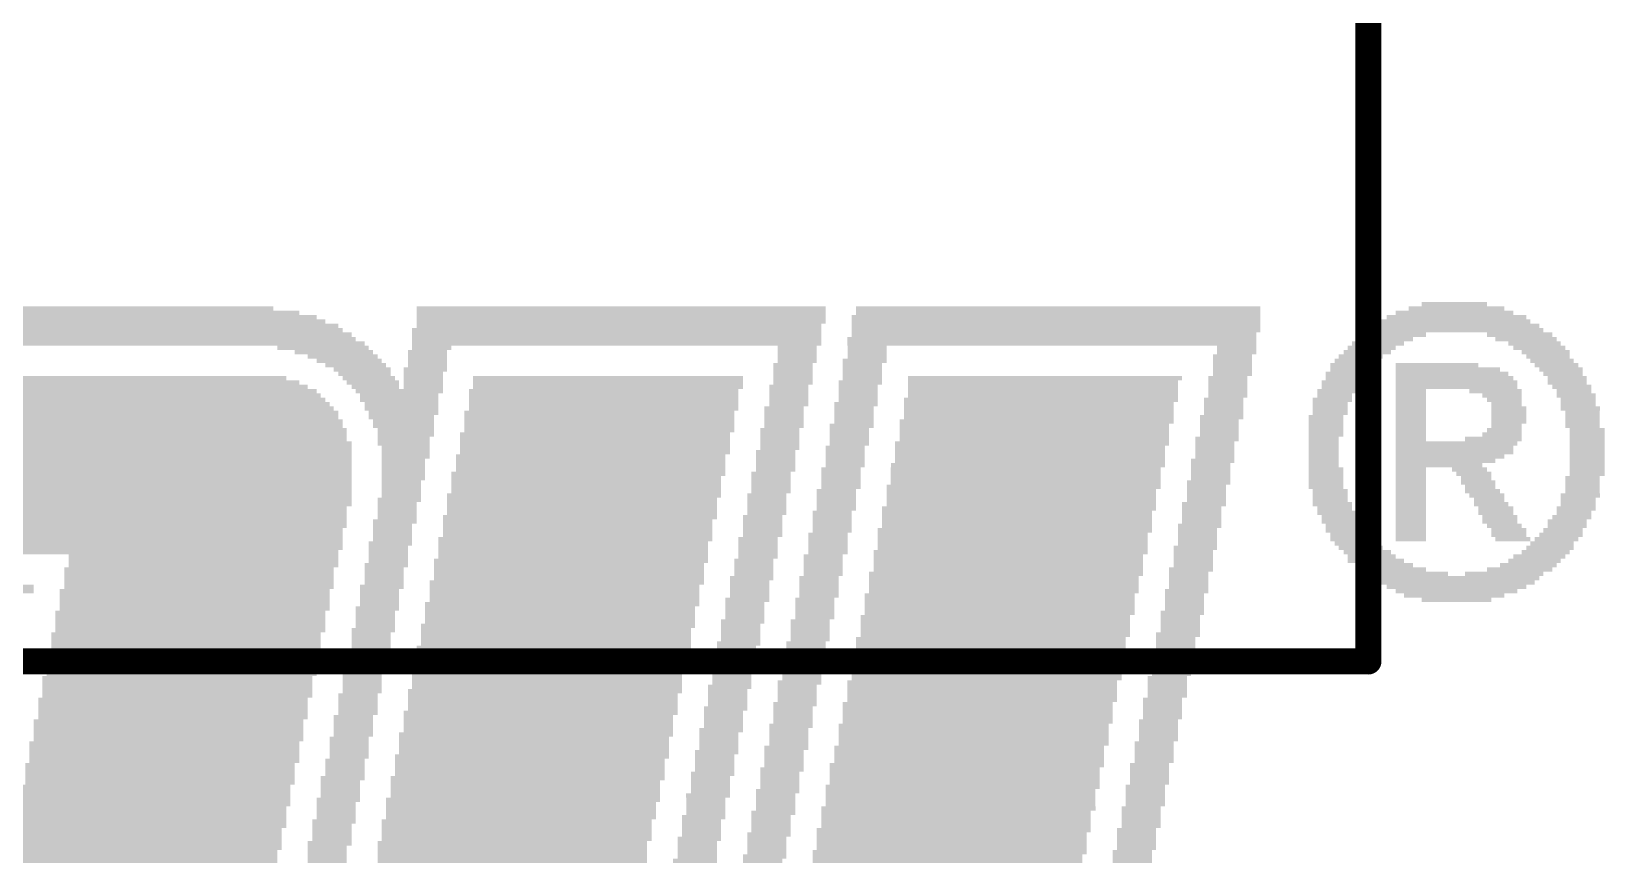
# Model space of a CAD drawing. Extents: x -59 to 59, y -28 to 22.
# Drawn here: x -24.7 to -17.05, y -22.74 to -18.72 of the extents above; entities that cross this region are included whole.
import ezdxf

# ---------------------------------------------------------------- set-up
doc = ezdxf.new("R2010")
doc.units = 0
doc.layers.add('200', color=132, linetype='CONTINUOUS')
doc.layers.add('22', color=6, linetype='CONTINUOUS')

# ---------------------------------------------------------------- blocks, each defined once
blk = doc.blocks.new('RECT')
blk.add_solid([(-0.5, -0.5), (0.5, -0.5), (-0.5, 0.5), (0.5, 0.5)])

msp = doc.modelspace()

# ---------------------------------------------------------------- linework, layer by layer
at = {"layer": '22', "const_width": 0.127}
for points in [[(-18.1975, -21.784), (-18.1975, 5.416)], [(-45.3975, -21.784), (-18.1975, -21.784)]]:
    msp.add_lwpolyline(points, dxfattribs=at)
at = {"layer": '22', "const_width": 0.0635}
for points in [[(-18.1975, -21.8158, 1), (-18.1975, -21.7523)], [(-18.2293, -21.784, 1), (-18.1658, -21.784)]]:
    msp.add_lwpolyline(points, format="xyb", dxfattribs=at)

# ---------------------------------------------------------------- block references
at = {"layer": '200'}
for p, xscale, yscale in [((-17.7787, -20.0448), 0.3175, 0.0211), ((-24.7434, -20.1295), 2.9439, 0.0213), ((-24.7434, -20.1083), 2.8575, 0.0211), ((-24.7434, -20.0872), 2.6899, 0.0211), ((-24.732, -20.066), 2.413, 0.0213), ((-21.8326, -20.066), 1.9888, 0.0213), ((-21.8326, -20.0872), 1.9888, 0.0211), ((-21.8326, -20.1083), 1.9888, 0.0211), ((-21.8326, -20.1295), 1.9888, 0.0213), ((-19.7168, -20.1083), 1.9888, 0.0211), ((-19.7168, -20.1295), 1.9888, 0.0213), ((-19.7066, -20.066), 1.9685, 0.0213), ((-19.7066, -20.0872), 1.9685, 0.0211), ((-17.78, -20.1295), 0.7417, 0.0213), ((-17.7686, -20.1083), 0.6782, 0.0211), ((-17.7787, -20.0872), 0.5715, 0.0211), ((-17.7686, -20.066), 0.4648, 0.0213), ((-24.765, -20.2142), 3.2817, 0.0211), ((-24.7536, -20.193), 3.2182, 0.0213), ((-24.7536, -20.1718), 3.1318, 0.0211), ((-24.7434, -20.1507), 3.0709, 0.0211), ((-21.8542, -20.1718), 1.9914, 0.0211), ((-21.8542, -20.193), 1.9914, 0.0213), ((-21.8542, -20.2142), 1.9914, 0.0211), ((-21.8427, -20.1507), 1.9685, 0.0211), ((-19.7371, -20.2142), 1.9888, 0.0211), ((-19.7168, -20.1507), 1.9888, 0.0211), ((-19.7168, -20.1718), 1.9888, 0.0211), ((-19.7269, -20.193), 1.9685, 0.0213), ((-18.1178, -20.2142), 0.2743, 0.0211), ((-18.0759, -20.193), 0.3175, 0.0213), ((-17.78, -20.1718), 0.8687, 0.0211), ((-17.7787, -20.1507), 0.8255, 0.0211), ((-17.4612, -20.193), 0.3175, 0.0213), ((-17.4307, -20.2142), 0.2972, 0.0211), ((-24.7536, -20.2353), 3.3452, 0.0211), ((-23.2829, -20.2565), 0.4445, 0.0213), ((-23.2308, -20.2777), 0.381, 0.0211), ((-22.7749, -20.2777), 0.1905, 0.0211), ((-21.8542, -20.2353), 1.9914, 0.0211), ((-22.7546, -20.2565), 0.1905, 0.0213), ((-20.9766, -20.2565), 0.1905, 0.0213), ((-20.9766, -20.2777), 0.1905, 0.0211), ((-19.7371, -20.2353), 1.9888, 0.0211), ((-20.6362, -20.2565), 0.1905, 0.0213), ((-20.6362, -20.2777), 0.1905, 0.0211), ((-18.8379, -20.2565), 0.1905, 0.0213), ((-18.8379, -20.2777), 0.1905, 0.0211), ((-18.2029, -20.2777), 0.2311, 0.0211), ((-18.1813, -20.2565), 0.2337, 0.0213), ((-18.1508, -20.2353), 0.254, 0.0211), ((-17.3888, -20.2353), 0.254, 0.0211), ((-17.366, -20.2565), 0.254, 0.0213), ((-17.3355, -20.2777), 0.2337, 0.0211), ((-23.1877, -20.2988), 0.3404, 0.0211), ((-23.1559, -20.32), 0.3175, 0.0213), ((-23.1242, -20.3412), 0.2946, 0.0211), ((-23.0924, -20.3623), 0.2769, 0.0211), ((-22.7851, -20.3623), 0.2108, 0.0211), ((-22.7749, -20.2988), 0.1905, 0.0211), ((-22.7749, -20.32), 0.1905, 0.0213), ((-22.7749, -20.3412), 0.1905, 0.0211), ((-20.9969, -20.3412), 0.1905, 0.0211), ((-20.9969, -20.3623), 0.1905, 0.0211), ((-20.9766, -20.2988), 0.1905, 0.0211), ((-20.9766, -20.32), 0.1905, 0.0213), ((-20.6477, -20.32), 0.2134, 0.0213), ((-20.6591, -20.3412), 0.1905, 0.0211), ((-20.6591, -20.3623), 0.1905, 0.0211), ((-20.6362, -20.2988), 0.1905, 0.0211), ((-18.8582, -20.2988), 0.1905, 0.0211), ((-18.8582, -20.32), 0.1905, 0.0213), ((-18.8582, -20.3412), 0.1905, 0.0211), ((-18.8582, -20.3623), 0.1905, 0.0211), ((-18.2766, -20.3412), 0.2108, 0.0211), ((-18.2867, -20.3623), 0.1905, 0.0211), ((-18.2563, -20.32), 0.2108, 0.0213), ((-18.2347, -20.2988), 0.2134, 0.0211), ((-17.8638, -20.3412), 0.4013, 0.0211), ((-17.8105, -20.3623), 0.508, 0.0211), ((-17.3241, -20.2988), 0.2108, 0.0211), ((-17.3038, -20.32), 0.2108, 0.0213), ((-17.2822, -20.3412), 0.2134, 0.0211), ((-17.2606, -20.3623), 0.2108, 0.0211), ((-24.7434, -20.4258), 2.6899, 0.0211), ((-24.732, -20.4047), 2.54, 0.0211), ((-23.081, -20.3835), 0.254, 0.0213), ((-23.0607, -20.4047), 0.254, 0.0211), ((-23.0403, -20.4258), 0.254, 0.0211), ((-22.7952, -20.3835), 0.1905, 0.0213), ((-22.7952, -20.4047), 0.1905, 0.0211), ((-22.7952, -20.4258), 0.1905, 0.0211), ((-21.8961, -20.4047), 1.3132, 0.0211), ((-21.8961, -20.4258), 1.3132, 0.0211), ((-20.9969, -20.3835), 0.1905, 0.0213), ((-20.9969, -20.4047), 0.1905, 0.0211), ((-20.9969, -20.4258), 0.1905, 0.0211), ((-20.6693, -20.4258), 0.2108, 0.0211), ((-20.6591, -20.3835), 0.1905, 0.0213), ((-20.6591, -20.4047), 0.1905, 0.0211), ((-19.7803, -20.4258), 1.3132, 0.0211), ((-19.7701, -20.4047), 1.3335, 0.0211), ((-18.8811, -20.4047), 0.1905, 0.0211), ((-18.8811, -20.4258), 0.1905, 0.0211), ((-18.8582, -20.3835), 0.1905, 0.0213), ((-18.3299, -20.4258), 0.1905, 0.0211), ((-18.2982, -20.3835), 0.2134, 0.0213), ((-18.3096, -20.4047), 0.1905, 0.0211), ((-17.7902, -20.3835), 0.5486, 0.0213), ((-17.7787, -20.4047), 0.5715, 0.0211), ((-17.7686, -20.4258), 0.5918, 0.0211), ((-17.2504, -20.3835), 0.1905, 0.0213), ((-17.2301, -20.4047), 0.1905, 0.0211), ((-17.2301, -20.4258), 0.1905, 0.0211), ((-24.7637, -20.5105), 2.9845, 0.0213), ((-24.7548, -20.4893), 2.921, 0.0211), ((-24.7434, -20.4682), 2.8575, 0.0211), ((-24.7434, -20.447), 2.7711, 0.0213), ((-23.0289, -20.447), 0.2311, 0.0213), ((-22.9121, -20.4682), 0.4242, 0.0211), ((-22.9133, -20.4893), 0.381, 0.0211), ((-22.9133, -20.5105), 0.381, 0.0213), ((-22.7952, -20.447), 0.1905, 0.0213), ((-21.9177, -20.4682), 1.3106, 0.0211), ((-21.9177, -20.4893), 1.3106, 0.0211), ((-21.9177, -20.5105), 1.3106, 0.0213), ((-21.8961, -20.447), 1.3132, 0.0213), ((-21.0172, -20.447), 0.1905, 0.0213), ((-21.0172, -20.4682), 0.1905, 0.0211), ((-21.0172, -20.4893), 0.1905, 0.0211), ((-21.0172, -20.5105), 0.1905, 0.0213), ((-20.6794, -20.447), 0.1905, 0.0213), ((-20.6794, -20.4682), 0.1905, 0.0211), ((-20.6794, -20.4893), 0.1905, 0.0211), ((-20.6794, -20.5105), 0.1905, 0.0213), ((-19.7904, -20.5105), 1.3335, 0.0213), ((-19.7803, -20.447), 1.3132, 0.0213), ((-19.7803, -20.4682), 1.3132, 0.0211), ((-19.7803, -20.4893), 1.3132, 0.0211), ((-18.9014, -20.5105), 0.1905, 0.0213), ((-18.8811, -20.447), 0.1905, 0.0213), ((-18.8811, -20.4682), 0.1905, 0.0211), ((-18.8811, -20.4893), 0.1905, 0.0211), ((-18.3731, -20.5105), 0.1905, 0.0213), ((-18.3502, -20.4682), 0.1905, 0.0211), ((-18.3617, -20.4893), 0.1676, 0.0211), ((-18.3401, -20.447), 0.1702, 0.0213), ((-17.7686, -20.447), 0.5918, 0.0213), ((-17.9908, -20.4682), 0.1473, 0.0211), ((-17.9908, -20.4893), 0.1473, 0.0211), ((-17.9908, -20.5105), 0.1473, 0.0213), ((-17.5793, -20.4682), 0.254, 0.0211), ((-17.5476, -20.4893), 0.1905, 0.0211), ((-17.5362, -20.5105), 0.1676, 0.0213), ((-17.2072, -20.447), 0.1905, 0.0213), ((-17.1971, -20.4682), 0.1702, 0.0211), ((-17.1869, -20.4893), 0.1905, 0.0211), ((-17.1768, -20.5105), 0.1702, 0.0213), ((-24.7853, -20.5952), 3.1547, 0.0211), ((-24.7752, -20.574), 3.1344, 0.0213), ((-24.7752, -20.5528), 3.0886, 0.0211), ((-24.765, -20.5317), 3.0277, 0.0211), ((-22.9019, -20.5317), 0.3581, 0.0211), ((-22.9019, -20.5528), 0.3581, 0.0211), ((-22.8918, -20.574), 0.3378, 0.0213), ((-22.9019, -20.5952), 0.3175, 0.0211), ((-21.9393, -20.574), 1.3132, 0.0213), ((-21.9393, -20.5952), 1.3132, 0.0211), ((-21.9177, -20.5317), 1.3106, 0.0211), ((-21.9177, -20.5528), 1.3106, 0.0211), ((-21.0401, -20.5528), 0.1905, 0.0211), ((-21.0401, -20.574), 0.1905, 0.0213), ((-21.0401, -20.5952), 0.1905, 0.0211), ((-21.0172, -20.5317), 0.1905, 0.0211), ((-20.6896, -20.5317), 0.2108, 0.0211), ((-20.6997, -20.5528), 0.1905, 0.0211), ((-20.6997, -20.574), 0.1905, 0.0213), ((-20.6997, -20.5952), 0.1905, 0.0211), ((-19.8006, -20.5317), 1.3132, 0.0211), ((-19.8006, -20.5528), 1.3132, 0.0211), ((-19.8006, -20.574), 1.3132, 0.0213), ((-19.8006, -20.5952), 1.3132, 0.0211), ((-18.9116, -20.5952), 0.2108, 0.0211), ((-18.9014, -20.5317), 0.1905, 0.0211), ((-18.9014, -20.5528), 0.1905, 0.0211), ((-18.9014, -20.574), 0.1905, 0.0213), ((-18.4036, -20.5952), 0.1702, 0.0211), ((-18.3833, -20.5317), 0.1702, 0.0211), ((-18.3833, -20.5528), 0.1702, 0.0211), ((-18.3833, -20.574), 0.1702, 0.0213), ((-17.9908, -20.5317), 0.1473, 0.0211), ((-17.9908, -20.5528), 0.1473, 0.0211), ((-17.9908, -20.574), 0.1473, 0.0213), ((-17.9908, -20.5952), 0.1473, 0.0211), ((-17.526, -20.5317), 0.1473, 0.0211), ((-17.5146, -20.5528), 0.1702, 0.0211), ((-17.5146, -20.574), 0.1702, 0.0213), ((-17.5146, -20.5952), 0.1702, 0.0211), ((-17.1768, -20.5317), 0.1702, 0.0211), ((-17.1666, -20.5528), 0.1905, 0.0211), ((-17.1552, -20.574), 0.1676, 0.0213), ((-17.1552, -20.5952), 0.1676, 0.0211), ((-24.7968, -20.6587), 3.2588, 0.0211), ((-24.7968, -20.6375), 3.2182, 0.0213), ((-24.7853, -20.6163), 3.1953, 0.0211), ((-22.8918, -20.6163), 0.2972, 0.0211), ((-22.8918, -20.6375), 0.2972, 0.0213), ((-22.8803, -20.6587), 0.2743, 0.0211), ((-21.9393, -20.6163), 1.3132, 0.0211), ((-21.9393, -20.6375), 1.3132, 0.0213), ((-21.9393, -20.6587), 1.3132, 0.0211), ((-21.0604, -20.6587), 0.1905, 0.0211), ((-21.0401, -20.6163), 0.1905, 0.0211), ((-21.0401, -20.6375), 0.1905, 0.0213), ((-20.7112, -20.6375), 0.2134, 0.0213), ((-20.7226, -20.6587), 0.1905, 0.0211), ((-20.6997, -20.6163), 0.1905, 0.0211), ((-19.8107, -20.6163), 1.3335, 0.0211), ((-19.8222, -20.6375), 1.3106, 0.0213), ((-19.8222, -20.6587), 1.3106, 0.0211), ((-18.923, -20.6163), 0.188, 0.0211), ((-18.923, -20.6375), 0.188, 0.0213), ((-18.923, -20.6587), 0.188, 0.0211), ((-18.4036, -20.6163), 0.1702, 0.0211), ((-18.4036, -20.6375), 0.1702, 0.0213), ((-18.4036, -20.6587), 0.1702, 0.0211), ((-17.9908, -20.6163), 0.1473, 0.0211), ((-17.9908, -20.6375), 0.1473, 0.0213), ((-17.9908, -20.6587), 0.1473, 0.0211), ((-17.5362, -20.6587), 0.1676, 0.0211), ((-17.5146, -20.6163), 0.1702, 0.0211), ((-17.526, -20.6375), 0.1473, 0.0213), ((-17.1552, -20.6163), 0.1676, 0.0211), ((-17.1552, -20.6375), 0.1676, 0.0213), ((-17.1336, -20.6587), 0.1702, 0.0211), ((-24.8171, -20.7433), 3.3452, 0.0211), ((-24.8069, -20.7222), 3.3249, 0.0211), ((-24.8069, -20.6798), 3.2791, 0.0211), ((-24.8069, -20.701), 3.2791, 0.0213), ((-22.8905, -20.701), 0.254, 0.0213), ((-22.8905, -20.7222), 0.254, 0.0211), ((-22.8803, -20.6798), 0.2743, 0.0211), ((-22.8803, -20.7433), 0.2337, 0.0211), ((-21.9596, -20.6798), 1.3132, 0.0211), ((-21.9596, -20.701), 1.3132, 0.0213), ((-21.9596, -20.7222), 1.3132, 0.0211), ((-21.9596, -20.7433), 1.3132, 0.0211), ((-21.0604, -20.6798), 0.1905, 0.0211), ((-21.0604, -20.701), 0.1905, 0.0213), ((-21.0604, -20.7222), 0.1905, 0.0211), ((-21.0604, -20.7433), 0.1905, 0.0211), ((-20.7429, -20.7433), 0.1905, 0.0211), ((-20.7226, -20.6798), 0.1905, 0.0211), ((-20.7226, -20.701), 0.1905, 0.0213), ((-20.7226, -20.7222), 0.1905, 0.0211), ((-19.8336, -20.7222), 1.3335, 0.0211), ((-19.8438, -20.7433), 1.3132, 0.0211), ((-19.8222, -20.6798), 1.3106, 0.0211), ((-19.8222, -20.701), 1.3106, 0.0213), ((-18.9446, -20.7222), 0.1905, 0.0211), ((-18.9446, -20.7433), 0.1905, 0.0211), ((-18.9344, -20.701), 0.2108, 0.0213), ((-18.923, -20.6798), 0.188, 0.0211), ((-18.4036, -20.6798), 0.1702, 0.0211), ((-18.415, -20.701), 0.1473, 0.0213), ((-18.415, -20.7222), 0.1473, 0.0211), ((-18.415, -20.7433), 0.1473, 0.0211), ((-17.9908, -20.6798), 0.1473, 0.0211), ((-17.9908, -20.701), 0.1473, 0.0213), ((-17.7686, -20.7222), 0.5918, 0.0211), ((-17.7787, -20.7433), 0.5715, 0.0211), ((-17.5895, -20.701), 0.2743, 0.0213), ((-17.5476, -20.6798), 0.1905, 0.0211), ((-17.1336, -20.6798), 0.1702, 0.0211), ((-17.1336, -20.701), 0.1702, 0.0213), ((-17.1336, -20.7222), 0.1702, 0.0211), ((-17.1336, -20.7433), 0.1702, 0.0211), ((-24.8387, -20.8068), 3.3884, 0.0211), ((-24.8272, -20.7857), 3.3655, 0.0211), ((-24.8171, -20.7645), 3.3452, 0.0213), ((-22.8918, -20.8068), 0.2108, 0.0211), ((-22.8803, -20.7645), 0.2337, 0.0213), ((-22.8803, -20.7857), 0.2337, 0.0211), ((-21.9812, -20.7857), 1.3106, 0.0211), ((-21.9812, -20.8068), 1.3106, 0.0211), ((-21.9596, -20.7645), 1.3132, 0.0213), ((-21.0807, -20.7645), 0.1905, 0.0213), ((-21.0807, -20.7857), 0.1905, 0.0211), ((-21.0807, -20.8068), 0.1905, 0.0211), ((-20.7429, -20.7645), 0.1905, 0.0213), ((-20.7429, -20.7857), 0.1905, 0.0211), ((-20.7429, -20.8068), 0.1905, 0.0211), ((-19.8438, -20.7645), 1.3132, 0.0213), ((-19.8438, -20.7857), 1.3132, 0.0211), ((-19.8438, -20.8068), 1.3132, 0.0211), ((-18.9548, -20.8068), 0.2108, 0.0211), ((-18.9446, -20.7645), 0.1905, 0.0213), ((-18.9446, -20.7857), 0.1905, 0.0211), ((-18.415, -20.7645), 0.1473, 0.0213), ((-18.415, -20.7857), 0.1473, 0.0211), ((-18.415, -20.8068), 0.1473, 0.0211), ((-17.7787, -20.7645), 0.5715, 0.0213), ((-17.8003, -20.7857), 0.5283, 0.0211), ((-17.8219, -20.8068), 0.4851, 0.0211), ((-17.1336, -20.7645), 0.1702, 0.0213), ((-17.1336, -20.7857), 0.1702, 0.0211), ((-17.1336, -20.8068), 0.1702, 0.0211), ((-24.8488, -20.8492), 3.4087, 0.0211), ((-24.8488, -20.8703), 3.4087, 0.0211), ((-24.8488, -20.8915), 3.4087, 0.0213), ((-24.8387, -20.828), 3.3884, 0.0213), ((-22.8918, -20.828), 0.2108, 0.0213), ((-22.8918, -20.8492), 0.2108, 0.0211), ((-22.8918, -20.8703), 0.2108, 0.0211), ((-22.8918, -20.8915), 0.2108, 0.0213), ((-22.0028, -20.8915), 1.3132, 0.0213), ((-21.9926, -20.8703), 1.3335, 0.0211), ((-21.9812, -20.828), 1.3106, 0.0213), ((-21.9812, -20.8492), 1.3106, 0.0211), ((-21.1036, -20.8703), 0.1905, 0.0211), ((-21.1036, -20.8915), 0.1905, 0.0213), ((-21.0807, -20.828), 0.1905, 0.0213), ((-21.0807, -20.8492), 0.1905, 0.0211), ((-20.7632, -20.8492), 0.1905, 0.0211), ((-20.7632, -20.8703), 0.1905, 0.0211), ((-20.7632, -20.8915), 0.1905, 0.0213), ((-20.7429, -20.828), 0.1905, 0.0213), ((-19.8641, -20.8492), 1.3132, 0.0211), ((-19.8641, -20.8703), 1.3132, 0.0211), ((-19.8641, -20.8915), 1.3132, 0.0213), ((-19.8539, -20.828), 1.3335, 0.0213), ((-18.9649, -20.828), 0.1905, 0.0213), ((-18.9649, -20.8492), 0.1905, 0.0211), ((-18.9649, -20.8703), 0.1905, 0.0211), ((-18.9649, -20.8915), 0.1905, 0.0213), ((-18.4036, -20.8492), 0.1702, 0.0211), ((-18.4036, -20.8703), 0.1702, 0.0211), ((-18.4036, -20.8915), 0.1702, 0.0213), ((-18.415, -20.828), 0.1473, 0.0213), ((-17.8537, -20.828), 0.4216, 0.0213), ((-17.9908, -20.8492), 0.1473, 0.0211), ((-17.9908, -20.8703), 0.1473, 0.0211), ((-17.9908, -20.8915), 0.1473, 0.0213), ((-17.7051, -20.8492), 0.1702, 0.0211), ((-17.6848, -20.8703), 0.1702, 0.0211), ((-17.6733, -20.8915), 0.1473, 0.0213), ((-17.1552, -20.8915), 0.1676, 0.0213), ((-17.1336, -20.828), 0.1702, 0.0213), ((-17.1336, -20.8492), 0.1702, 0.0211), ((-17.1336, -20.8703), 0.1702, 0.0211), ((-24.8704, -20.9762), 3.4519, 0.0211), ((-24.859, -20.9127), 3.429, 0.0211), ((-24.859, -20.9338), 3.429, 0.0211), ((-24.859, -20.955), 3.429, 0.0213), ((-22.9019, -20.9127), 0.1905, 0.0211), ((-22.9019, -20.9338), 0.1905, 0.0211), ((-22.9019, -20.955), 0.1905, 0.0213), ((-22.9019, -20.9762), 0.1905, 0.0211), ((-22.0129, -20.9762), 1.3335, 0.0211), ((-22.0028, -20.9127), 1.3132, 0.0211), ((-22.0028, -20.9338), 1.3132, 0.0211), ((-22.0028, -20.955), 1.3132, 0.0213), ((-21.1239, -20.9762), 0.1905, 0.0211), ((-21.1036, -20.9127), 0.1905, 0.0211), ((-21.1036, -20.9338), 0.1905, 0.0211), ((-21.1036, -20.955), 0.1905, 0.0213), ((-20.7861, -20.955), 0.1905, 0.0213), ((-20.7861, -20.9762), 0.1905, 0.0211), ((-20.7632, -20.9127), 0.1905, 0.0211), ((-20.7632, -20.9338), 0.1905, 0.0211), ((-19.8857, -20.955), 1.3106, 0.0213), ((-19.8857, -20.9762), 1.3106, 0.0211), ((-19.8742, -20.9338), 1.3335, 0.0211), ((-19.8641, -20.9127), 1.3132, 0.0211), ((-18.9751, -20.9127), 0.2108, 0.0211), ((-18.9852, -20.9338), 0.1905, 0.0211), ((-18.9852, -20.955), 0.1905, 0.0213), ((-18.9852, -20.9762), 0.1905, 0.0211), ((-18.4036, -20.9127), 0.1702, 0.0211), ((-18.4036, -20.9338), 0.1702, 0.0211), ((-18.3833, -20.955), 0.1702, 0.0213), ((-18.3833, -20.9762), 0.1702, 0.0211), ((-17.9908, -20.9127), 0.1473, 0.0211), ((-17.9908, -20.9338), 0.1473, 0.0211), ((-17.9908, -20.955), 0.1473, 0.0213), ((-17.9908, -20.9762), 0.1473, 0.0211), ((-17.6632, -20.9127), 0.1676, 0.0211), ((-17.6416, -20.955), 0.1702, 0.0213), ((-17.653, -20.9338), 0.1473, 0.0211), ((-17.6212, -20.9762), 0.1702, 0.0211), ((-17.1666, -20.9762), 0.1905, 0.0211), ((-17.1552, -20.9127), 0.1676, 0.0211), ((-17.1552, -20.9338), 0.1676, 0.0211), ((-17.1552, -20.955), 0.1676, 0.0213), ((-24.8704, -20.9973), 3.4519, 0.0211), ((-24.8704, -21.0185), 3.4519, 0.0213), ((-24.8818, -21.0397), 3.429, 0.0211), ((-22.9121, -20.9973), 0.2108, 0.0211), ((-22.9222, -21.0185), 0.1905, 0.0213), ((-22.9222, -21.0397), 0.1905, 0.0211), ((-22.0231, -20.9973), 1.3132, 0.0211), ((-22.0231, -21.0185), 1.3132, 0.0213), ((-22.0231, -21.0397), 1.3132, 0.0211), ((-21.1239, -20.9973), 0.1905, 0.0211), ((-21.1239, -21.0185), 0.1905, 0.0213), ((-21.1239, -21.0397), 0.1905, 0.0211), ((-20.7861, -20.9973), 0.1905, 0.0211), ((-20.7861, -21.0185), 0.1905, 0.0213), ((-20.7861, -21.0397), 0.1905, 0.0211), ((-19.8971, -21.0397), 1.3335, 0.0211), ((-19.8857, -20.9973), 1.3106, 0.0211), ((-19.8857, -21.0185), 1.3106, 0.0213), ((-18.9967, -21.0185), 0.2134, 0.0213), ((-19.0081, -21.0397), 0.1905, 0.0211), ((-18.9852, -20.9973), 0.1905, 0.0211), ((-18.3833, -20.9973), 0.1702, 0.0211), ((-18.3731, -21.0185), 0.1905, 0.0213), ((-18.3617, -21.0397), 0.1676, 0.0211), ((-17.9908, -20.9973), 0.1473, 0.0211), ((-17.9908, -21.0185), 0.1473, 0.0213), ((-17.9908, -21.0397), 0.1473, 0.0211), ((-17.6098, -20.9973), 0.1473, 0.0211), ((-17.5997, -21.0185), 0.1676, 0.0213), ((-17.5781, -21.0397), 0.1702, 0.0211), ((-17.1869, -21.0397), 0.1905, 0.0211), ((-17.1768, -20.9973), 0.1702, 0.0211), ((-17.1768, -21.0185), 0.1702, 0.0213), ((-24.892, -21.0608), 3.4493, 0.0211), ((-24.892, -21.082), 3.4493, 0.0213), ((-24.892, -21.1032), 3.4493, 0.0211), ((-24.892, -21.1243), 3.4493, 0.0211), ((-22.9337, -21.1032), 0.2134, 0.0211), ((-22.9451, -21.1243), 0.1905, 0.0211), ((-22.9222, -21.0608), 0.1905, 0.0211), ((-22.9222, -21.082), 0.1905, 0.0213), ((-22.0332, -21.082), 1.3335, 0.0213), ((-22.0447, -21.1032), 1.3106, 0.0211), ((-22.0447, -21.1243), 1.3106, 0.0211), ((-22.0231, -21.0608), 1.3132, 0.0211), ((-21.1442, -21.082), 0.1905, 0.0213), ((-21.1442, -21.1032), 0.1905, 0.0211), ((-21.1442, -21.1243), 0.1905, 0.0211), ((-21.1239, -21.0608), 0.1905, 0.0211), ((-20.8064, -21.0608), 0.1905, 0.0211), ((-20.8064, -21.082), 0.1905, 0.0213), ((-20.8064, -21.1032), 0.1905, 0.0211), ((-20.8064, -21.1243), 0.1905, 0.0211), ((-19.9073, -21.0608), 1.3132, 0.0211), ((-19.9073, -21.082), 1.3132, 0.0213), ((-19.9073, -21.1032), 1.3132, 0.0211), ((-19.9073, -21.1243), 1.3132, 0.0211), ((-19.0183, -21.1243), 0.2108, 0.0211), ((-19.0081, -21.0608), 0.1905, 0.0211), ((-19.0081, -21.082), 0.1905, 0.0213), ((-19.0081, -21.1032), 0.1905, 0.0211), ((-18.3502, -21.0608), 0.1905, 0.0211), ((-18.3401, -21.082), 0.1702, 0.0213), ((-18.3299, -21.1032), 0.1905, 0.0211), ((-18.3096, -21.1243), 0.1905, 0.0211), ((-17.9908, -21.0608), 0.1473, 0.0211), ((-17.9908, -21.082), 0.1473, 0.0213), ((-17.9908, -21.1032), 0.1473, 0.0211), ((-17.9908, -21.1243), 0.1473, 0.0211), ((-17.5781, -21.0608), 0.1702, 0.0211), ((-17.5578, -21.082), 0.1702, 0.0213), ((-17.5578, -21.1032), 0.1702, 0.0211), ((-17.5362, -21.1243), 0.1676, 0.0211), ((-17.2301, -21.1032), 0.1905, 0.0211), ((-17.2301, -21.1243), 0.1905, 0.0211), ((-17.2072, -21.082), 0.1905, 0.0213), ((-17.1971, -21.0608), 0.1702, 0.0211), ((-24.9123, -21.1667), 3.4493, 0.0211), ((-24.9123, -21.1878), 3.4493, 0.0211), ((-24.9123, -21.209), 3.4493, 0.0213), ((-24.9022, -21.1455), 3.429, 0.0213), ((-22.9552, -21.209), 0.2108, 0.0213), ((-22.9451, -21.1455), 0.1905, 0.0213), ((-22.9451, -21.1667), 0.1905, 0.0211), ((-22.9451, -21.1878), 0.1905, 0.0211), ((-22.0561, -21.1878), 1.3335, 0.0211), ((-22.0663, -21.209), 1.3132, 0.0213), ((-22.0447, -21.1455), 1.3106, 0.0213), ((-22.0447, -21.1667), 1.3106, 0.0211), ((-21.1671, -21.1878), 0.1905, 0.0211), ((-21.1671, -21.209), 0.1905, 0.0213), ((-21.1442, -21.1455), 0.1905, 0.0213), ((-21.1442, -21.1667), 0.1905, 0.0211), ((-20.8267, -21.1667), 0.1905, 0.0211), ((-20.8267, -21.1878), 0.1905, 0.0211), ((-20.8267, -21.209), 0.1905, 0.0213), ((-20.8064, -21.1455), 0.1905, 0.0213), ((-19.9174, -21.1455), 1.3335, 0.0213), ((-19.9276, -21.1667), 1.3132, 0.0211), ((-19.9276, -21.1878), 1.3132, 0.0211), ((-19.9276, -21.209), 1.3132, 0.0213), ((-19.0284, -21.1455), 0.1905, 0.0213), ((-19.0284, -21.1667), 0.1905, 0.0211), ((-19.0284, -21.1878), 0.1905, 0.0211), ((-19.0284, -21.209), 0.1905, 0.0213), ((-18.3096, -21.1455), 0.1905, 0.0213), ((-18.2766, -21.1878), 0.2108, 0.0211), ((-18.2867, -21.1667), 0.1905, 0.0211), ((-18.2563, -21.209), 0.2108, 0.0213), ((-17.9908, -21.1455), 0.1473, 0.0213), ((-17.9908, -21.1667), 0.1473, 0.0211), ((-17.9908, -21.1878), 0.1473, 0.0211), ((-17.5146, -21.1455), 0.1702, 0.0213), ((-17.5146, -21.1667), 0.1702, 0.0211), ((-17.4943, -21.1878), 0.1702, 0.0211), ((-17.3038, -21.209), 0.2108, 0.0213), ((-17.2822, -21.1878), 0.2134, 0.0211), ((-17.2606, -21.1667), 0.2108, 0.0211), ((-17.2504, -21.1455), 0.1905, 0.0213), ((-24.9225, -21.2513), 3.429, 0.0211), ((-24.9123, -21.2302), 3.4493, 0.0211), ((-23.8646, -21.2725), 1.3132, 0.0213), ((-22.9654, -21.2302), 0.1905, 0.0211), ((-22.9654, -21.2513), 0.1905, 0.0211), ((-22.9654, -21.2725), 0.1905, 0.0213), ((-22.0663, -21.2302), 1.3132, 0.0211), ((-22.0663, -21.2513), 1.3132, 0.0211), ((-22.0663, -21.2725), 1.3132, 0.0213), ((-21.1671, -21.2302), 0.1905, 0.0211), ((-21.1671, -21.2513), 0.1905, 0.0211), ((-21.1671, -21.2725), 0.1905, 0.0213), ((-20.8496, -21.2725), 0.1905, 0.0213), ((-20.8267, -21.2302), 0.1905, 0.0211), ((-20.8267, -21.2513), 0.1905, 0.0211), ((-19.9492, -21.2725), 1.3106, 0.0213), ((-19.9377, -21.2513), 1.3335, 0.0211), ((-19.9276, -21.2302), 1.3132, 0.0211), ((-19.0386, -21.2302), 0.2108, 0.0211), ((-19.0487, -21.2513), 0.1905, 0.0211), ((-19.0487, -21.2725), 0.1905, 0.0213), ((-18.2347, -21.2302), 0.2134, 0.0211), ((-18.2029, -21.2513), 0.2311, 0.0211), ((-18.1813, -21.2725), 0.2337, 0.0213), ((-17.366, -21.2725), 0.254, 0.0213), ((-17.3355, -21.2513), 0.2337, 0.0211), ((-17.3139, -21.2302), 0.2311, 0.0211), ((-23.8862, -21.336), 1.3106, 0.0213), ((-23.8862, -21.3572), 1.3106, 0.0211), ((-23.8646, -21.2937), 1.3132, 0.0211), ((-23.8646, -21.3148), 1.3132, 0.0211), ((-22.9756, -21.3148), 0.2108, 0.0211), ((-22.9857, -21.336), 0.1905, 0.0213), ((-22.9857, -21.3572), 0.1905, 0.0211), ((-22.9654, -21.2937), 0.1905, 0.0211), ((-22.0866, -21.3148), 1.3132, 0.0211), ((-22.0866, -21.336), 1.3132, 0.0213), ((-22.0866, -21.3572), 1.3132, 0.0211), ((-22.0764, -21.2937), 1.3335, 0.0211), ((-21.1874, -21.2937), 0.1905, 0.0211), ((-21.1874, -21.3148), 0.1905, 0.0211), ((-21.1874, -21.336), 0.1905, 0.0213), ((-21.1874, -21.3572), 0.1905, 0.0211), ((-20.8496, -21.2937), 0.1905, 0.0211), ((-20.8496, -21.3148), 0.1905, 0.0211), ((-20.8496, -21.336), 0.1905, 0.0213), ((-20.8496, -21.3572), 0.1905, 0.0211), ((-19.9606, -21.3572), 1.3335, 0.0211), ((-19.9492, -21.2937), 1.3106, 0.0211), ((-19.9492, -21.3148), 1.3106, 0.0211), ((-19.9492, -21.336), 1.3106, 0.0213), ((-19.0602, -21.336), 0.2134, 0.0213), ((-19.0716, -21.3572), 0.1905, 0.0211), ((-19.0487, -21.2937), 0.1905, 0.0211), ((-19.0487, -21.3148), 0.1905, 0.0211), ((-18.161, -21.2937), 0.2743, 0.0211), ((-18.1178, -21.3148), 0.2743, 0.0211), ((-18.0759, -21.336), 0.3175, 0.0213), ((-18.0124, -21.3572), 0.4039, 0.0211), ((-17.5362, -21.3572), 0.381, 0.0211), ((-17.4612, -21.336), 0.3175, 0.0213), ((-17.4193, -21.3148), 0.2743, 0.0211), ((-17.3888, -21.2937), 0.254, 0.0211), ((-24.9555, -21.4207), 0.5283, 0.0211), ((-23.8862, -21.3783), 1.3106, 0.0211), ((-23.8862, -21.3995), 1.3106, 0.0213), ((-23.8862, -21.4207), 1.3106, 0.0211), ((-22.9972, -21.4207), 0.2134, 0.0211), ((-22.9857, -21.3783), 0.1905, 0.0211), ((-22.9857, -21.3995), 0.1905, 0.0213), ((-22.1082, -21.4207), 1.3106, 0.0211), ((-22.0967, -21.3995), 1.3335, 0.0213), ((-22.0866, -21.3783), 1.3132, 0.0211), ((-21.1976, -21.3783), 0.2108, 0.0211), ((-21.2077, -21.3995), 0.1905, 0.0213), ((-21.2077, -21.4207), 0.1905, 0.0211), ((-20.8699, -21.3783), 0.1905, 0.0211), ((-20.8699, -21.3995), 0.1905, 0.0213), ((-20.8699, -21.4207), 0.1905, 0.0211), ((-19.9708, -21.3783), 1.3132, 0.0211), ((-19.9708, -21.3995), 1.3132, 0.0213), ((-19.9708, -21.4207), 1.3132, 0.0211), ((-19.0716, -21.3783), 0.1905, 0.0211), ((-19.0716, -21.3995), 0.1905, 0.0213), ((-19.0716, -21.4207), 0.1905, 0.0211), ((-17.7787, -21.3783), 0.8255, 0.0211), ((-17.7698, -21.3995), 0.762, 0.0213), ((-17.7686, -21.4207), 0.6782, 0.0211), ((-24.9555, -21.4418), 0.5283, 0.0211), ((-23.9078, -21.4418), 1.3132, 0.0211), ((-23.9078, -21.463), 1.3132, 0.0213), ((-23.9078, -21.4842), 1.3132, 0.0211), ((-23.9078, -21.5053), 1.3132, 0.0211), ((-23.0086, -21.4418), 0.1905, 0.0211), ((-23.0086, -21.463), 0.1905, 0.0213), ((-23.0086, -21.4842), 0.1905, 0.0211), ((-23.0086, -21.5053), 0.1905, 0.0211), ((-22.1196, -21.5053), 1.3335, 0.0211), ((-22.1082, -21.4418), 1.3106, 0.0211), ((-22.1082, -21.463), 1.3106, 0.0213), ((-22.1082, -21.4842), 1.3106, 0.0211), ((-21.2192, -21.4842), 0.2134, 0.0211), ((-21.2306, -21.5053), 0.1905, 0.0211), ((-21.2077, -21.4418), 0.1905, 0.0211), ((-21.2077, -21.463), 0.1905, 0.0213), ((-20.8902, -21.4842), 0.1905, 0.0211), ((-20.8902, -21.5053), 0.1905, 0.0211), ((-20.8699, -21.4418), 0.1905, 0.0211), ((-20.8699, -21.463), 0.1905, 0.0213), ((-19.9911, -21.463), 1.3132, 0.0213), ((-19.9911, -21.4842), 1.3132, 0.0211), ((-19.9911, -21.5053), 1.3132, 0.0211), ((-19.9708, -21.4418), 1.3132, 0.0211), ((-19.0817, -21.4418), 0.2108, 0.0211), ((-19.0919, -21.463), 0.1905, 0.0213), ((-19.0919, -21.4842), 0.1905, 0.0211), ((-19.0919, -21.5053), 0.1905, 0.0211), ((-17.7686, -21.4418), 0.5918, 0.0211), ((-17.78, -21.463), 0.4877, 0.0213), ((-17.7686, -21.4842), 0.3378, 0.0211), ((-23.9281, -21.5477), 1.3132, 0.0211), ((-23.9281, -21.5688), 1.3132, 0.0211), ((-23.9281, -21.59), 1.3132, 0.0213), ((-23.9078, -21.5265), 1.3132, 0.0213), ((-23.0188, -21.5265), 0.2108, 0.0213), ((-23.0289, -21.5477), 0.1905, 0.0211), ((-23.0289, -21.5688), 0.1905, 0.0211), ((-23.0289, -21.59), 0.1905, 0.0213), ((-22.1298, -21.5265), 1.3132, 0.0213), ((-22.1298, -21.5477), 1.3132, 0.0211), ((-22.1298, -21.5688), 1.3132, 0.0211), ((-22.1298, -21.59), 1.3132, 0.0213), ((-21.2408, -21.59), 0.2108, 0.0213), ((-21.2306, -21.5265), 0.1905, 0.0213), ((-21.2306, -21.5477), 0.1905, 0.0211), ((-21.2306, -21.5688), 0.1905, 0.0211), ((-20.9131, -21.59), 0.1905, 0.0213), ((-20.8902, -21.5265), 0.1905, 0.0213), ((-20.8902, -21.5477), 0.1905, 0.0211), ((-20.8902, -21.5688), 0.1905, 0.0211), ((-20.0127, -21.5688), 1.3106, 0.0211), ((-20.0127, -21.59), 1.3106, 0.0213), ((-19.9911, -21.5265), 1.3132, 0.0213), ((-19.9911, -21.5477), 1.3132, 0.0211), ((-19.1021, -21.5477), 0.2108, 0.0211), ((-19.1122, -21.5688), 0.1905, 0.0211), ((-19.1122, -21.59), 0.1905, 0.0213), ((-19.0919, -21.5265), 0.1905, 0.0213), ((-23.9497, -21.6535), 1.3106, 0.0213), ((-23.9281, -21.6112), 1.3132, 0.0211), ((-23.9281, -21.6323), 1.3132, 0.0211), ((-23.0391, -21.6323), 0.2108, 0.0211), ((-23.0492, -21.6535), 0.1905, 0.0213), ((-23.0289, -21.6112), 0.1905, 0.0211), ((-22.1399, -21.6112), 1.3335, 0.0211), ((-22.1501, -21.6323), 1.3132, 0.0211), ((-22.1501, -21.6535), 1.3132, 0.0213), ((-21.2509, -21.6112), 0.1905, 0.0211), ((-21.2509, -21.6323), 0.1905, 0.0211), ((-21.2509, -21.6535), 0.1905, 0.0213), ((-20.9131, -21.6112), 0.1905, 0.0211), ((-20.9131, -21.6323), 0.1905, 0.0211), ((-20.9131, -21.6535), 0.1905, 0.0213), ((-20.0127, -21.6112), 1.3106, 0.0211), ((-20.0127, -21.6323), 1.3106, 0.0211), ((-20.0127, -21.6535), 1.3106, 0.0213), ((-19.1237, -21.6535), 0.2134, 0.0213), ((-19.1122, -21.6112), 0.1905, 0.0211), ((-19.1122, -21.6323), 0.1905, 0.0211), ((-23.9497, -21.6747), 1.3106, 0.0211), ((-23.9497, -21.6958), 1.3106, 0.0211), ((-23.9497, -21.717), 1.3106, 0.0213), ((-23.9497, -21.7382), 1.3106, 0.0211), ((-23.0607, -21.7382), 0.2134, 0.0211), ((-23.0492, -21.6747), 0.1905, 0.0211), ((-23.0492, -21.6958), 0.1905, 0.0211), ((-23.0492, -21.717), 0.1905, 0.0213), ((-22.1602, -21.717), 1.3335, 0.0213), ((-22.1717, -21.7382), 1.3106, 0.0211), ((-22.1501, -21.6747), 1.3132, 0.0211), ((-22.1501, -21.6958), 1.3132, 0.0211), ((-21.2611, -21.6958), 0.2108, 0.0211), ((-21.2712, -21.717), 0.1905, 0.0213), ((-21.2712, -21.7382), 0.1905, 0.0211), ((-21.2509, -21.6747), 0.1905, 0.0211), ((-20.9334, -21.6958), 0.1905, 0.0211), ((-20.9334, -21.717), 0.1905, 0.0213), ((-20.9334, -21.7382), 0.1905, 0.0211), ((-20.9131, -21.6747), 0.1905, 0.0211), ((-20.0343, -21.6747), 1.3132, 0.0211), ((-20.0343, -21.6958), 1.3132, 0.0211), ((-20.0343, -21.717), 1.3132, 0.0213), ((-20.0343, -21.7382), 1.3132, 0.0211), ((-19.1351, -21.6747), 0.1905, 0.0211), ((-19.1351, -21.6958), 0.1905, 0.0211), ((-19.1351, -21.717), 0.1905, 0.0213), ((-19.1351, -21.7382), 0.1905, 0.0211), ((-23.9713, -21.7593), 1.3132, 0.0211), ((-23.9713, -21.7805), 1.3132, 0.0213), ((-23.9713, -21.8017), 1.3132, 0.0211), ((-23.0721, -21.7593), 0.1905, 0.0211), ((-23.0721, -21.7805), 0.1905, 0.0213), ((-23.0721, -21.8017), 0.1905, 0.0211), ((-22.1717, -21.7593), 1.3106, 0.0211), ((-22.1717, -21.7805), 1.3106, 0.0213), ((-22.1717, -21.8017), 1.3106, 0.0211), ((-21.2827, -21.8017), 0.2134, 0.0211), ((-21.2712, -21.7593), 0.1905, 0.0211), ((-21.2712, -21.7805), 0.1905, 0.0213), ((-20.9537, -21.8017), 0.1905, 0.0211), ((-20.9334, -21.7593), 0.1905, 0.0211), ((-20.9334, -21.7805), 0.1905, 0.0213), ((-20.0546, -21.7805), 1.3132, 0.0213), ((-20.0546, -21.8017), 1.3132, 0.0211), ((-20.0343, -21.7593), 1.3132, 0.0211), ((-19.1554, -21.7593), 0.1905, 0.0211), ((-19.1554, -21.7805), 0.1905, 0.0213), ((-19.1554, -21.8017), 0.1905, 0.0211), ((-23.9916, -21.8652), 1.3132, 0.0211), ((-23.9916, -21.8863), 1.3132, 0.0211), ((-23.9713, -21.8228), 1.3132, 0.0211), ((-23.9713, -21.844), 1.3132, 0.0213), ((-23.0924, -21.844), 0.1905, 0.0213), ((-23.0924, -21.8652), 0.1905, 0.0211), ((-23.0924, -21.8863), 0.1905, 0.0211), ((-23.0721, -21.8228), 0.1905, 0.0211), ((-22.1933, -21.844), 1.3132, 0.0213), ((-22.1933, -21.8652), 1.3132, 0.0211), ((-22.1933, -21.8863), 1.3132, 0.0211), ((-22.1831, -21.8228), 1.3335, 0.0211), ((-21.2941, -21.8228), 0.1905, 0.0211), ((-21.2941, -21.844), 0.1905, 0.0213), ((-21.2941, -21.8652), 0.1905, 0.0211), ((-21.2941, -21.8863), 0.1905, 0.0211), ((-20.9652, -21.8863), 0.2134, 0.0211), ((-20.9537, -21.8228), 0.1905, 0.0211), ((-20.9537, -21.844), 0.1905, 0.0213), ((-20.9537, -21.8652), 0.1905, 0.0211), ((-20.0762, -21.8863), 1.3106, 0.0211), ((-20.0546, -21.8228), 1.3132, 0.0211), ((-20.0546, -21.844), 1.3132, 0.0213), ((-20.0546, -21.8652), 1.3132, 0.0211), ((-19.1757, -21.8652), 0.1905, 0.0211), ((-19.1757, -21.8863), 0.1905, 0.0211), ((-19.1554, -21.8228), 0.1905, 0.0211), ((-19.1554, -21.844), 0.1905, 0.0213), ((-24.0132, -21.971), 1.3106, 0.0213), ((-23.9916, -21.9075), 1.3132, 0.0213), ((-23.9916, -21.9287), 1.3132, 0.0211), ((-23.9916, -21.9498), 1.3132, 0.0211), ((-23.1127, -21.9498), 0.1905, 0.0211), ((-23.1127, -21.971), 0.1905, 0.0213), ((-23.0924, -21.9075), 0.1905, 0.0213), ((-23.0924, -21.9287), 0.1905, 0.0211), ((-22.2136, -21.9498), 1.3132, 0.0211), ((-22.2136, -21.971), 1.3132, 0.0213), ((-22.2034, -21.9287), 1.3335, 0.0211), ((-22.1933, -21.9075), 1.3132, 0.0213), ((-21.3042, -21.9075), 0.2108, 0.0213), ((-21.3144, -21.9287), 0.1905, 0.0211), ((-21.3144, -21.9498), 0.1905, 0.0211), ((-21.3144, -21.971), 0.1905, 0.0213), ((-20.9766, -21.9075), 0.1905, 0.0213), ((-20.9766, -21.9287), 0.1905, 0.0211), ((-20.9766, -21.9498), 0.1905, 0.0211), ((-20.9766, -21.971), 0.1905, 0.0213), ((-20.0762, -21.9075), 1.3106, 0.0213), ((-20.0762, -21.9287), 1.3106, 0.0211), ((-20.0762, -21.9498), 1.3106, 0.0211), ((-20.0762, -21.971), 1.3106, 0.0213), ((-19.1986, -21.971), 0.1905, 0.0213), ((-19.1757, -21.9075), 0.1905, 0.0213), ((-19.1757, -21.9287), 0.1905, 0.0211), ((-19.1757, -21.9498), 0.1905, 0.0211), ((-24.0132, -21.9922), 1.3106, 0.0211), ((-24.0132, -22.0133), 1.3106, 0.0211), ((-24.0132, -22.0345), 1.3106, 0.0213), ((-23.1127, -21.9922), 0.1905, 0.0211), ((-23.1127, -22.0133), 0.1905, 0.0211), ((-23.1127, -22.0345), 0.1905, 0.0213), ((-22.2237, -22.0345), 1.3335, 0.0213), ((-22.2136, -21.9922), 1.3132, 0.0211), ((-22.2136, -22.0133), 1.3132, 0.0211), ((-21.3246, -22.0133), 0.2108, 0.0211), ((-21.3347, -22.0345), 0.1905, 0.0213), ((-21.3144, -21.9922), 0.1905, 0.0211), ((-20.9868, -21.9922), 0.2108, 0.0211), ((-20.9969, -22.0133), 0.1905, 0.0211), ((-20.9969, -22.0345), 0.1905, 0.0213), ((-20.0978, -21.9922), 1.3132, 0.0211), ((-20.0978, -22.0133), 1.3132, 0.0211), ((-20.0978, -22.0345), 1.3132, 0.0213), ((-19.1986, -21.9922), 0.1905, 0.0211), ((-19.1986, -22.0133), 0.1905, 0.0211), ((-19.1986, -22.0345), 0.1905, 0.0213), ((-24.0348, -22.0768), 1.3132, 0.0211), ((-24.0348, -22.098), 1.3132, 0.0213), ((-24.0348, -22.1192), 1.3132, 0.0211), ((-24.0132, -22.0557), 1.3106, 0.0211), ((-23.1356, -22.0557), 0.1905, 0.0211), ((-23.1356, -22.0768), 0.1905, 0.0211), ((-23.1356, -22.098), 0.1905, 0.0213), ((-23.1356, -22.1192), 0.1905, 0.0211), ((-22.2352, -22.0557), 1.3106, 0.0211), ((-22.2352, -22.0768), 1.3106, 0.0211), ((-22.2352, -22.098), 1.3106, 0.0213), ((-22.2352, -22.1192), 1.3106, 0.0211), ((-21.3462, -22.1192), 0.2134, 0.0211), ((-21.3347, -22.0557), 0.1905, 0.0211), ((-21.3347, -22.0768), 0.1905, 0.0211), ((-21.3347, -22.098), 0.1905, 0.0213), ((-21.0071, -22.098), 0.2108, 0.0213), ((-21.0172, -22.1192), 0.1905, 0.0211), ((-20.9969, -22.0557), 0.1905, 0.0211), ((-20.9969, -22.0768), 0.1905, 0.0211), ((-20.1181, -22.098), 1.3132, 0.0213), ((-20.1181, -22.1192), 1.3132, 0.0211), ((-20.0978, -22.0557), 1.3132, 0.0211), ((-20.0978, -22.0768), 1.3132, 0.0211), ((-19.2189, -22.0768), 0.1905, 0.0211), ((-19.2189, -22.098), 0.1905, 0.0213), ((-19.2189, -22.1192), 0.1905, 0.0211), ((-19.1986, -22.0557), 0.1905, 0.0211), ((-24.0551, -22.1827), 1.3132, 0.0211), ((-24.0551, -22.2038), 1.3132, 0.0211), ((-24.0348, -22.1403), 1.3132, 0.0211), ((-24.0348, -22.1615), 1.3132, 0.0213), ((-23.1559, -22.1615), 0.1905, 0.0213), ((-23.1559, -22.1827), 0.1905, 0.0211), ((-23.1559, -22.2038), 0.1905, 0.0211), ((-23.1356, -22.1403), 0.1905, 0.0211), ((-22.2466, -22.1403), 1.3335, 0.0211), ((-22.2568, -22.1615), 1.3132, 0.0213), ((-22.2568, -22.1827), 1.3132, 0.0211), ((-22.2568, -22.2038), 1.3132, 0.0211), ((-21.3576, -22.1403), 0.1905, 0.0211), ((-21.3576, -22.1615), 0.1905, 0.0213), ((-21.3576, -22.1827), 0.1905, 0.0211), ((-21.3576, -22.2038), 0.1905, 0.0211), ((-21.0287, -22.2038), 0.2134, 0.0211), ((-21.0172, -22.1403), 0.1905, 0.0211), ((-21.0172, -22.1615), 0.1905, 0.0213), ((-21.0172, -22.1827), 0.1905, 0.0211), ((-20.1397, -22.2038), 1.3106, 0.0211), ((-20.1181, -22.1403), 1.3132, 0.0211), ((-20.1181, -22.1615), 1.3132, 0.0213), ((-20.1181, -22.1827), 1.3132, 0.0211), ((-19.2392, -22.1827), 0.1905, 0.0211), ((-19.2392, -22.2038), 0.1905, 0.0211), ((-19.2189, -22.1403), 0.1905, 0.0211), ((-19.2189, -22.1615), 0.1905, 0.0213), ((-24.0551, -22.225), 1.3132, 0.0213), ((-24.0551, -22.2462), 1.3132, 0.0211), ((-24.0551, -22.2673), 1.3132, 0.0211), ((-23.1762, -22.2673), 0.1905, 0.0211), ((-23.1559, -22.225), 0.1905, 0.0213), ((-23.1559, -22.2462), 0.1905, 0.0211), ((-22.2669, -22.2462), 1.3335, 0.0211), ((-22.2771, -22.2673), 1.3132, 0.0211), ((-22.2568, -22.225), 1.3132, 0.0213), ((-21.3678, -22.225), 0.2108, 0.0213), ((-21.3779, -22.2462), 0.1905, 0.0211), ((-21.3779, -22.2673), 0.1905, 0.0211), ((-21.0401, -22.225), 0.1905, 0.0213), ((-21.0401, -22.2462), 0.1905, 0.0211), ((-21.0401, -22.2673), 0.1905, 0.0211), ((-20.1397, -22.225), 1.3106, 0.0213), ((-20.1397, -22.2462), 1.3106, 0.0211), ((-20.1397, -22.2673), 1.3106, 0.0211), ((-19.2392, -22.225), 0.1905, 0.0213), ((-19.2392, -22.2462), 0.1905, 0.0211), ((-19.2392, -22.2673), 0.1905, 0.0211), ((-24.0767, -22.2885), 1.3106, 0.0213), ((-24.0767, -22.3097), 1.3106, 0.0211), ((-24.0767, -22.3308), 1.3106, 0.0211), ((-24.0767, -22.352), 1.3106, 0.0213), ((-23.1877, -22.352), 0.2134, 0.0213), ((-23.1762, -22.2885), 0.1905, 0.0213), ((-23.1762, -22.3097), 0.1905, 0.0211), ((-23.1762, -22.3308), 0.1905, 0.0211), ((-22.2872, -22.352), 1.3335, 0.0213), ((-22.2771, -22.2885), 1.3132, 0.0213), ((-22.2771, -22.3097), 1.3132, 0.0211), ((-22.2771, -22.3308), 1.3132, 0.0211), ((-21.3881, -22.3308), 0.2108, 0.0211), ((-21.3982, -22.352), 0.1905, 0.0213), ((-21.3779, -22.2885), 0.1905, 0.0213), ((-21.3779, -22.3097), 0.1905, 0.0211), ((-21.0503, -22.3097), 0.2108, 0.0211), ((-21.0604, -22.3308), 0.1905, 0.0211), ((-21.0604, -22.352), 0.1905, 0.0213), ((-21.0401, -22.2885), 0.1905, 0.0213), ((-20.1613, -22.3097), 1.3132, 0.0211), ((-20.1613, -22.3308), 1.3132, 0.0211), ((-20.1613, -22.352), 1.3132, 0.0213), ((-20.1511, -22.2885), 1.3335, 0.0213), ((-19.2621, -22.2885), 0.1905, 0.0213), ((-19.2621, -22.3097), 0.1905, 0.0211), ((-19.2621, -22.3308), 0.1905, 0.0211), ((-19.2621, -22.352), 0.1905, 0.0213), ((-24.0983, -22.3943), 1.3132, 0.0211), ((-24.0983, -22.4155), 1.3132, 0.0213), ((-24.0767, -22.3732), 1.3106, 0.0211), ((-23.1991, -22.3732), 0.1905, 0.0211), ((-23.1991, -22.3943), 0.1905, 0.0211), ((-23.1991, -22.4155), 0.1905, 0.0213), ((-22.2987, -22.3732), 1.3106, 0.0211), ((-22.2987, -22.3943), 1.3106, 0.0211), ((-22.2987, -22.4155), 1.3106, 0.0213), ((-21.3982, -22.3732), 0.1905, 0.0211), ((-21.3982, -22.3943), 0.1905, 0.0211), ((-21.3982, -22.4155), 0.1905, 0.0213), ((-21.0706, -22.4155), 0.2108, 0.0213), ((-21.0604, -22.3732), 0.1905, 0.0211), ((-21.0604, -22.3943), 0.1905, 0.0211), ((-20.1816, -22.4155), 1.3132, 0.0213), ((-20.1714, -22.3943), 1.3335, 0.0211), ((-20.1613, -22.3732), 1.3132, 0.0211), ((-19.2824, -22.3943), 0.1905, 0.0211), ((-19.2824, -22.4155), 0.1905, 0.0213), ((-19.2621, -22.3732), 0.1905, 0.0211), ((-25.1765, -22.5002), 3.429, 0.0211), ((-24.1084, -22.479), 1.3335, 0.0213), ((-24.0983, -22.4367), 1.3132, 0.0211), ((-24.0983, -22.4578), 1.3132, 0.0211), ((-23.2093, -22.4578), 0.2108, 0.0211), ((-23.2194, -22.479), 0.1905, 0.0213), ((-23.2194, -22.5002), 0.1905, 0.0211), ((-23.1991, -22.4367), 0.1905, 0.0211), ((-22.3203, -22.479), 1.3132, 0.0213), ((-22.3203, -22.5002), 1.3132, 0.0211), ((-22.3101, -22.4578), 1.3335, 0.0211), ((-22.2987, -22.4367), 1.3106, 0.0211), ((-21.4097, -22.4367), 0.2134, 0.0211), ((-21.4211, -22.4578), 0.1905, 0.0211), ((-21.4211, -22.479), 0.1905, 0.0213), ((-21.4211, -22.5002), 0.1905, 0.0211), ((-21.0807, -22.4367), 0.1905, 0.0211), ((-21.0807, -22.4578), 0.1905, 0.0211), ((-21.0807, -22.479), 0.1905, 0.0213), ((-21.0807, -22.5002), 0.1905, 0.0211), ((-20.1917, -22.5002), 1.3335, 0.0211), ((-20.1816, -22.4367), 1.3132, 0.0211), ((-20.1816, -22.4578), 1.3132, 0.0211), ((-20.1816, -22.479), 1.3132, 0.0213), ((-19.3027, -22.5002), 0.1905, 0.0211), ((-19.2824, -22.4367), 0.1905, 0.0211), ((-19.2824, -22.4578), 0.1905, 0.0211), ((-19.2824, -22.479), 0.1905, 0.0213), ((-25.1879, -22.5425), 3.4519, 0.0213), ((-25.1879, -22.5637), 3.4519, 0.0211), ((-25.1879, -22.5848), 3.4519, 0.0211), ((-25.1765, -22.5213), 3.429, 0.0211), ((-23.2296, -22.5637), 0.2108, 0.0211), ((-23.2397, -22.5848), 0.1905, 0.0211), ((-23.2194, -22.5213), 0.1905, 0.0211), ((-23.2194, -22.5425), 0.1905, 0.0213), ((-22.3406, -22.5637), 1.3132, 0.0211), ((-22.3406, -22.5848), 1.3132, 0.0211), ((-22.3203, -22.5213), 1.3132, 0.0211), ((-22.3203, -22.5425), 1.3132, 0.0213), ((-21.4313, -22.5425), 0.2108, 0.0213), ((-21.4414, -22.5637), 0.1905, 0.0211), ((-21.4414, -22.5848), 0.1905, 0.0211), ((-21.4211, -22.5213), 0.1905, 0.0211), ((-21.0922, -22.5213), 0.2134, 0.0211), ((-21.1036, -22.5425), 0.1905, 0.0213), ((-21.1036, -22.5637), 0.1905, 0.0211), ((-21.1036, -22.5848), 0.1905, 0.0211), ((-20.2032, -22.5213), 1.3106, 0.0211), ((-20.2032, -22.5425), 1.3106, 0.0213), ((-20.2032, -22.5637), 1.3106, 0.0211), ((-20.2032, -22.5848), 1.3106, 0.0211), ((-19.3027, -22.5213), 0.1905, 0.0211), ((-19.3027, -22.5425), 0.1905, 0.0213), ((-19.3027, -22.5637), 0.1905, 0.0211), ((-19.3027, -22.5848), 0.1905, 0.0211), ((-25.2095, -22.6483), 3.4493, 0.0211), ((-25.1993, -22.606), 3.429, 0.0213), ((-25.1993, -22.6272), 3.429, 0.0211), ((-23.2397, -22.606), 0.1905, 0.0213), ((-23.2397, -22.6272), 0.1905, 0.0211), ((-23.2397, -22.6483), 0.1905, 0.0211), ((-22.3406, -22.606), 1.3132, 0.0213), ((-22.3406, -22.6272), 1.3132, 0.0211), ((-22.3406, -22.6483), 1.3132, 0.0211), ((-21.4516, -22.6483), 0.2108, 0.0211), ((-21.4414, -22.606), 0.1905, 0.0213), ((-21.4414, -22.6272), 0.1905, 0.0211), ((-21.1137, -22.6272), 0.2108, 0.0211), ((-21.1239, -22.6483), 0.1905, 0.0211), ((-21.1036, -22.606), 0.1905, 0.0213), ((-20.2146, -22.606), 1.3335, 0.0213), ((-20.2248, -22.6272), 1.3132, 0.0211), ((-20.2248, -22.6483), 1.3132, 0.0211), ((-19.3256, -22.606), 0.1905, 0.0213), ((-19.3256, -22.6272), 0.1905, 0.0211), ((-19.3256, -22.6483), 0.1905, 0.0211), ((-25.2197, -22.7118), 3.429, 0.0211), ((-25.2197, -22.733), 3.429, 0.0213), ((-25.2095, -22.6695), 3.4493, 0.0213), ((-25.2095, -22.6907), 3.4493, 0.0211), ((-23.2512, -22.6695), 0.2134, 0.0213), ((-23.2626, -22.6907), 0.1905, 0.0211), ((-23.2626, -22.7118), 0.1905, 0.0211), ((-23.2626, -22.733), 0.1905, 0.0213), ((-22.3622, -22.6695), 1.3106, 0.0213), ((-22.3622, -22.6907), 1.3106, 0.0211), ((-22.3622, -22.7118), 1.3106, 0.0211), ((-22.3622, -22.733), 1.3106, 0.0213), ((-21.4617, -22.6695), 0.1905, 0.0213), ((-21.4617, -22.6907), 0.1905, 0.0211), ((-21.4617, -22.7118), 0.1905, 0.0211), ((-21.4617, -22.733), 0.1905, 0.0213), ((-21.1341, -22.733), 0.2108, 0.0213), ((-21.1239, -22.6695), 0.1905, 0.0213), ((-21.1239, -22.6907), 0.1905, 0.0211), ((-21.1239, -22.7118), 0.1905, 0.0211), ((-20.2349, -22.7118), 1.3335, 0.0211), ((-20.2451, -22.733), 1.3132, 0.0213), ((-20.2248, -22.6695), 1.3132, 0.0213), ((-20.2248, -22.6907), 1.3132, 0.0211), ((-19.3459, -22.7118), 0.1905, 0.0211), ((-19.3459, -22.733), 0.1905, 0.0213), ((-19.3256, -22.6695), 0.1905, 0.0213), ((-19.3256, -22.6907), 0.1905, 0.0211), ((-25.2298, -22.7542), 3.4493, 0.0211), ((-23.2626, -22.7542), 0.1905, 0.0211), ((-22.3622, -22.7542), 1.3106, 0.0211), ((-21.4732, -22.7542), 0.2134, 0.0211), ((-21.1442, -22.7542), 0.1905, 0.0211), ((-20.2451, -22.7542), 1.3132, 0.0211), ((-19.3459, -22.7542), 0.1905, 0.0211)]:
    msp.add_blockref('RECT', p, dxfattribs=dict(at, xscale=xscale, yscale=yscale))

doc.saveas('drawing.dxf')
